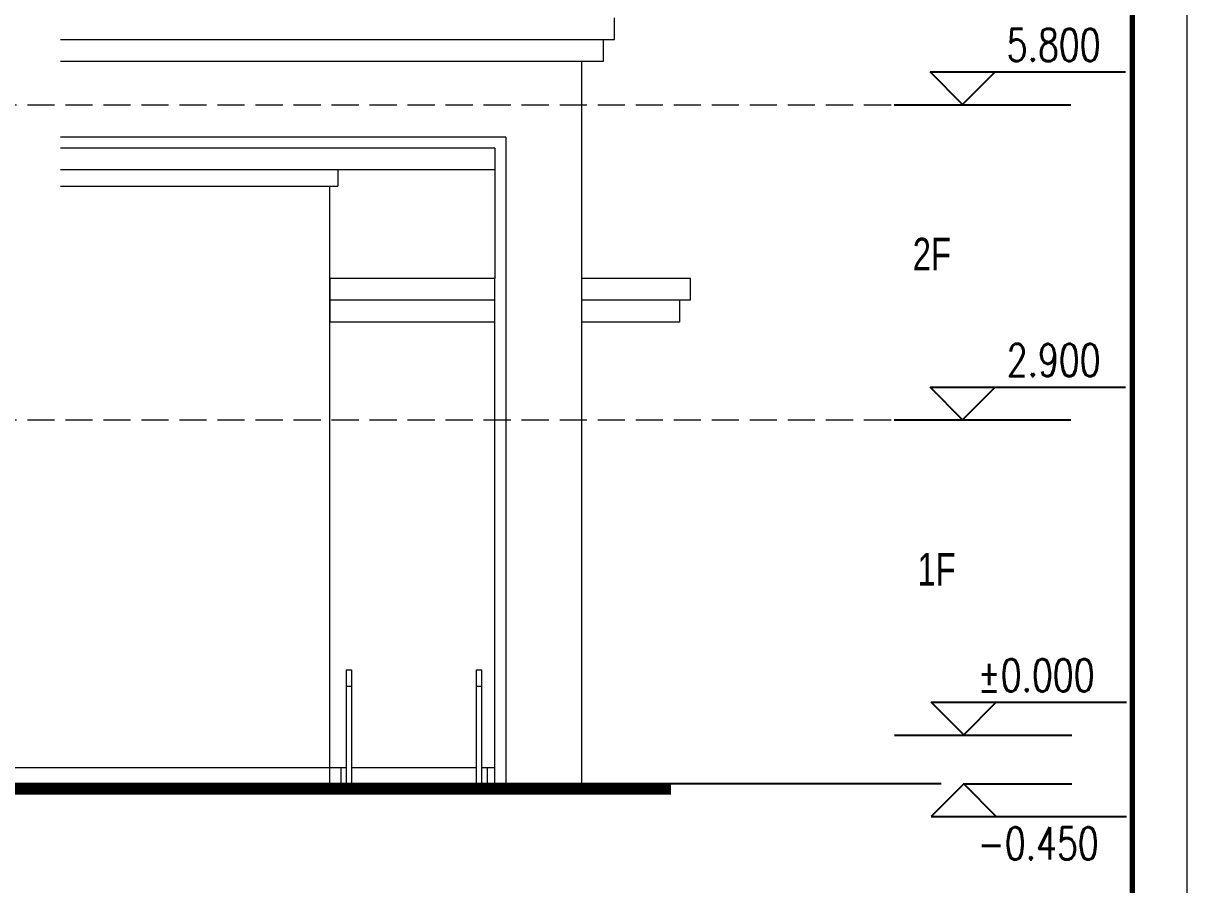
# Model space of a CAD drawing. Extents: x 1332633 to 1595679, y 264824 to 640777.
# Drawn here: x 1584969 to 1595679, y 272751 to 280678 of the extents above; entities that cross this region are included whole.
import ezdxf
from ezdxf.enums import TextEntityAlignment as Align

# ---------------------------------------------------------------- set-up
doc = ezdxf.new("R2010")
doc.units = 0
doc.header["$LTSCALE"] = 1000
doc.header["$MEASUREMENT"] = 0
doc.linetypes.add('DASH', pattern=[0.35, 0.25, -0.1])
doc.linetypes.add('DOTE', pattern=[2.42, 2, -0.2, 0.02, -0.2])
for name, color, linetype, lineweight in [('_公共_图框', 4, 'CONTINUOUS', 5), ('DOTE', 1, 'DOTE', 13), ('PUB_TEXT', 7, 'CONTINUOUS', 13), ('木头', 44, 'CONTINUOUS', 13)]:
    doc.layers.add(name, color=color, linetype=linetype, lineweight=lineweight)
for name, color, linetype in [('A-Hz1汉字注明（平、立面、房间名称等）', 7, 'CONTINUOUS'), ('A-Wall(建筑墙)', 255, 'CONTINUOUS'), ('DIM_ELEV', 3, 'CONTINUOUS'), ('hatch', 251, 'CONTINUOUS')]:
    doc.layers.add(name, color=color, linetype=linetype)
doc.styles.add('_TCH_DIM', font='SIMPLEX', dxfattribs={"width": 0.8, "bigfont": 'HZTXT'})
doc.styles.add('sunyat', font='3yromanc.shx', dxfattribs={"width": 0.75, "bigfont": '3yhztxt.shx'})
doc.styles.add('图框文字', font='SIMKAI.TTF')

# ---------------------------------------------------------------- blocks, each defined once
blk = doc.blocks.new('qqwqw')
at = {"layer": '_公共_图框'}
blk.add_lwpolyline([(-63075, 0), (0, 0), (0, 29700), (-63075, 29700)], close=True, dxfattribs=at)
at = {"layer": '_公共_图框', "const_width": 50}
blk.add_lwpolyline([(-61825, 500), (-500, 500), (-500, 29200), (-61825, 29200)], close=True, dxfattribs=at)
at = {"layer": '_公共_图框', "style": '图框文字'}
for tag, height, p in [('建设单位', 250, (-2500, 19150)), ('合作单位', 250, (-2527, 16842)), ('项目名称', 250, (-2500, 15150)), ('项目编号', 250, (-2500, 13150)), ('建筑', 175, (-1300, 2800)), ('方案深化', 175, (-1300, 2450)), ('1:100', 175, (-1300, 2100)), ('20090705', 175, (-1300, 1750)), ('图号', 175, (-1300, 1225))]:
    blk.add_attdef(tag, text='', height=height, dxfattribs=at).set_placement(p, align=Align.MIDDLE_CENTER)

msp = doc.modelspace()

# ---------------------------------------------------------------- linework, layer by layer
at = {"layer": 'A-Wall(建筑墙)'}
msp.add_line((1593420, 273679, 0), (1584272, 273679, 0), dxfattribs=at)
at = {"layer": 'DIM_ELEV'}
for p, q in [((1593616, 279930, 0), (1593316, 280230, 0)), ((1593316, 280230, 0), (1595116, 280230, 0)), ((1593616, 279930, 0), (1593916, 280230, 0)), ((1592986, 279929, 0), (1594611, 279929, 0)), ((1593616, 277030, 0), (1593316, 277330, 0)), ((1593316, 277330, 0), (1595116, 277330, 0)), ((1593616, 277030, 0), (1593916, 277330, 0)), ((1592986, 277029, 0), (1594611, 277029, 0)), ((1593626, 274130, 0), (1593326, 274430, 0)), ((1593326, 274430, 0), (1595126, 274430, 0)), ((1593626, 274130, 0), (1593926, 274430, 0)), ((1592989, 274129, 0), (1594620, 274129, 0)), ((1593626, 273679, 0), (1593326, 273379, 0)), ((1593620, 273679, 0), (1594620, 273679, 0)), ((1593626, 273679, 0), (1593926, 273379, 0)), ((1593326, 273379, 0), (1595126, 273379, 0))]:
    msp.add_line(p, q, dxfattribs=at)
at = {"layer": 'DOTE', "linetype": 'DASH'}
for p, q in [((1568207, 279929, 0), (1592973, 279929, 0)), ((1568207, 277029, 0), (1592973, 277029, 0))]:
    msp.add_line(p, q, dxfattribs=at)
at = {"layer": 'hatch', "const_width": 100, "elevation": 0}
msp.add_lwpolyline([(1584272, 273629), (1590932, 273629)], dxfattribs=at)
at = {"layer": '木头'}
for p, q in [((1590411, 280529, 0), (1590411, 280729, 0)), ((1585311, 280529, 0), (1590311, 280529, 0)), ((1590311, 280329, 0), (1590311, 280529, 0)), ((1590311, 280529, 0), (1590411, 280529, 0)), ((1585311, 280329, 0), (1590111, 280329, 0)), ((1590111, 280329, 0), (1590311, 280329, 0)), ((1590111, 278329, 0), (1590111, 280329, 0)), ((1589411, 279629, 0), (1585311, 279629, 0)), ((1589311, 279529, 0), (1585311, 279529, 0)), ((1589311, 279529, 0), (1589311, 278329, 0)), ((1589411, 279629, 0), (1589411, 273679, 0)), ((1587864, 279329, 0), (1585311, 279329, 0)), ((1587864, 279329, 0), (1587864, 279179, 0)), ((1589311, 279329, 0), (1587864, 279329, 0)), ((1585311, 279179, 0), (1587791, 279179, 0)), ((1587791, 279179, 0), (1587864, 279179, 0)), ((1587791, 273679, 0), (1587791, 279179, 0)), ((1587791, 278329, 0), (1587791, 278129, 0)), ((1589311, 278329, 0), (1587791, 278329, 0)), ((1589311, 278129, 0), (1589311, 278329, 0)), ((1591111, 278329, 0), (1590111, 278329, 0)), ((1590111, 278129, 0), (1590111, 278329, 0)), ((1591111, 278129, 0), (1591111, 278329, 0)), ((1587791, 278129, 0), (1587791, 277929, 0)), ((1589311, 278129, 0), (1587791, 278129, 0)), ((1589311, 277929, 0), (1589311, 278129, 0)), ((1591011, 278129, 0), (1590111, 278129, 0)), ((1590111, 277929, 0), (1590111, 278129, 0)), ((1591011, 278129, 0), (1591011, 277929, 0)), ((1591111, 278129, 0), (1591011, 278129, 0)), ((1589311, 277929, 0), (1587791, 277929, 0)), ((1589311, 273679, 0), (1589311, 277929, 0)), ((1591011, 277929, 0), (1590111, 277929, 0)), ((1590111, 273679, 0), (1590111, 277929, 0)), ((1587941, 274729, 0), (1587941, 273679, 0)), ((1587941, 274729, 0), (1587991, 274729, 0)), ((1587991, 274729, 0), (1587991, 273679, 0)), ((1589141, 273679, 0), (1589141, 274729, 0)), ((1589141, 274729, 0), (1589191, 274729, 0)), ((1589191, 273679, 0), (1589191, 274729, 0)), ((1587941, 274579, 0), (1587991, 274579, 0)), ((1589141, 274579, 0), (1589191, 274579, 0)), ((1584472, 273829, 0), (1587941, 273829, 0)), ((1587891, 273829, 0), (1587891, 273679, 0)), ((1587991, 273829, 0), (1589141, 273829, 0)), ((1589191, 273829, 0), (1589311, 273829, 0)), ((1589241, 273679, 0), (1589241, 273829, 0))]:
    msp.add_line(p, q, dxfattribs=at)

# ---------------------------------------------------------------- block references
at = {"layer": 'A-Wall(建筑墙)', "xscale": -1, "rotation": 270}
msp.add_blockref('qqwqw', (1565979, 327899, 0), dxfattribs=at)

# ---------------------------------------------------------------- texts
at = {"layer": 'A-Hz1汉字注明（平、立面、房间名称等）', "style": 'sunyat', "width": 0.75}
for s, p in [('2F', (1593157, 278404, 0)), ('1F', (1593200, 275504, 0))]:
    msp.add_text(s, height=300, dxfattribs=at).set_placement(p)
at = {"layer": 'PUB_TEXT', "style": '_TCH_DIM', "width": 0.752941}
for s, p in [('5.800', (1594022, 280330, 0)), ('2.900', (1594022, 277430, 0)), ('%%P0.000', (1593755, 274530, 0)), ('-0.450', (1593755, 272982, 0))]:
    msp.add_text(s, height=297.5, dxfattribs=at).set_placement(p)

doc.saveas('drawing.dxf')
